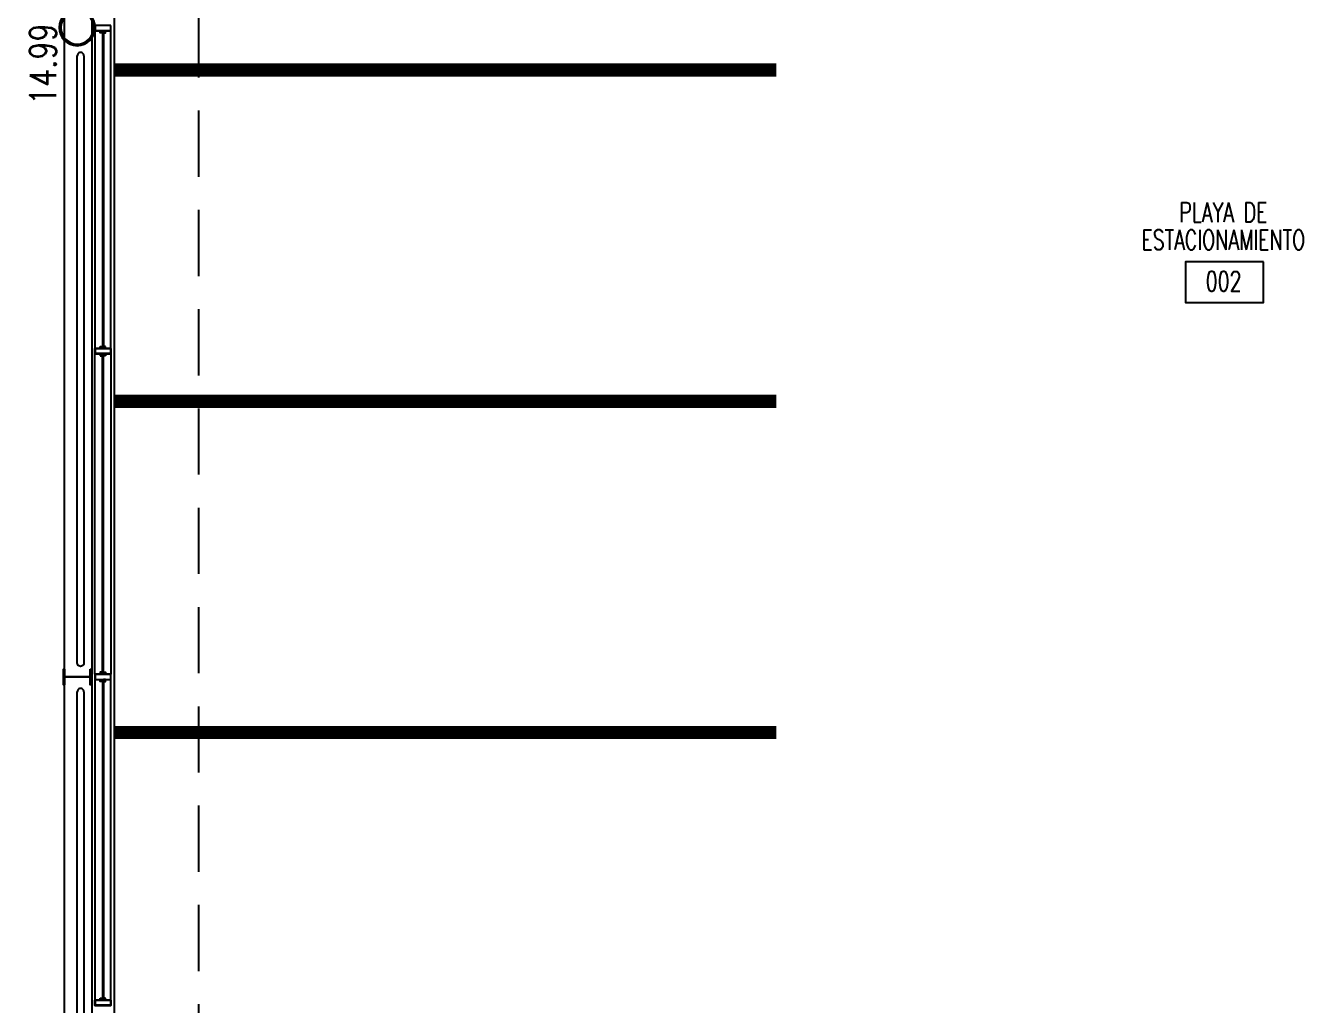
# Model space of a CAD drawing. Header units: millimetres. Extents: x -129 to 3172, y -143 to 919.
# Drawn here: x -0.39 to 9.26, y 7.32 to 14.72 of the extents above; entities that cross this region are included whole.
import ezdxf
from ezdxf.enums import TextEntityAlignment as Align

# ---------------------------------------------------------------- set-up
doc = ezdxf.new("R2010")
doc.units = ezdxf.units.MM
doc.header["$LTSCALE"] = 0.1
doc.linetypes.add('DASHED', pattern=[0.75, 0.5, -0.25])
doc.linetypes.add('HIDDEN', pattern=[9.525, 6.35, -3.175])
for name, color, linetype in [('A-PROYECCION', 1, 'DASHED'), ('A-VISTAS', 251, 'Continuous'), ('C-METALICA', 8, 'Continuous'), ('D-AISI BAJA', 8, 'Continuous'), ('MET-COLUMNA METALICA', 3, 'Continuous'), ('P-PINT VIAL AMARILLA', 9, 'Continuous'), ('R-CUADRO REF', 1, 'Continuous'), ('R-NOMBRE LOCAL', 7, 'Continuous'), ('zA-COTAS', 1, 'Continuous')]:
    doc.layers.add(name, color=color, linetype=linetype)
doc.styles.add('ROMANS', font='ROMANS.SHX', dxfattribs={"width": 0.8, "height": 0.2})
doc.styles.add('VAUX', font='romans.shx', dxfattribs={"width": 0.85})
doc.dimstyles.new('COTA 1-125', dxfattribs={"dimtxt": 0.2, "dimasz": 0.15, "dimexe": 0.08, "dimexo": 0.08, "dimgap": 0.06, "dimtad": 1, "dimzin": 0, "dimdsep": 46, "dimtxsty": 'ROMANS', "dimblk": 'ARCHTICK', "dimcen": 0, "dimclrd": 256, "dimclre": 8, "dimclrt": 3, "dimadec": 0, "dimazin": 0, "dimtfac": 1, "dimtofl": 0, "dimtmove": 0, "dimatfit": 3, "dimldrblk": 'ARCHTICK', "dimfxl": 1, "dimtolj": 1, "dimtzin": 0, "dimlwd": -1, "dimlwe": -1, "dimarcsym": 0})

# ---------------------------------------------------------------- blocks, each defined once
blk = doc.blocks.new('COL MET 20')
at = {"layer": 'MET-COLUMNA METALICA'}
blk.add_hatch(color=256, dxfattribs=at).paths.add_polyline_path([(-0.0971, -0.0036, -0.414214), (-0.0935, 0), (0.0935, 0, -0.414214), (0.0971, -0.0036), (0.0971, -0.0568), (0.1045, -0.0568), (0.1045, 0.0615), (0.0971, 0.0615), (0.0971, 0.0083, -0.414214), (0.0935, 0.0047), (-0.0935, 0.0047, -0.414214), (-0.0971, 0.0083), (-0.0971, 0.0615), (-0.1045, 0.0615), (-0.1045, -0.0568), (-0.0971, -0.0568)])
blk.add_lwpolyline([(-0.0971, -0.0568), (-0.1045, -0.0568), (-0.1045, 0.0615), (-0.0971, 0.0615), (-0.0971, 0.0083, 0.414214), (-0.0935, 0.0047), (0.0935, 0.0047, 0.414214), (0.0971, 0.0083), (0.0971, 0.0615), (0.1045, 0.0615), (0.1045, -0.0568), (0.0971, -0.0568), (0.0971, -0.0036, 0.414214), (0.0935, 0), (-0.0935, 0, 0.414214), (-0.0971, -0.0036)], format="xyb", close=True, dxfattribs=at)
blk = doc.blocks.new('CMET REDONDA')
at = {"layer": 'MET-COLUMNA METALICA'}
h = blk.add_hatch(color=256, dxfattribs=at)
h.paths.add_polyline_path([(0, 0.1241), (0, 0.1366, -0.414214), (0.1365, 0.0001), (0.124, 0.0001, 0.414214)])
h.paths.add_polyline_path([(0, -0.1364), (0, -0.1239, 0.414214), (0.124, 0.0001), (0.1365, 0.0001, -0.414214)])
h.paths.add_polyline_path([(0, -0.1239), (0, -0.1364, -0.414214), (-0.1365, 0.0001), (-0.124, 0.0001, 0.414214)])
h.paths.add_polyline_path([(0, 0.1366), (0, 0.1241, 0.414214), (-0.124, 0.0001), (-0.1365, 0.0001, -0.414214)])
h = blk.add_hatch(color=256, dxfattribs=at)
h.paths.add_polyline_path([(0, 0.124), (0, 0.1365, -0.414214), (0.1365, 0), (0.124, 0, 0.414214)])
h.paths.add_polyline_path([(0, -0.1365), (0, -0.124, 0.414214), (0.124, 0), (0.1365, 0, -0.414214)])
h.paths.add_polyline_path([(0, -0.124), (0, -0.1365, -0.414214), (-0.1365, 0), (-0.124, 0, 0.414214)])
h.paths.add_polyline_path([(0, 0.1365), (0, 0.124, 0.414214), (-0.124, 0), (-0.1365, 0, -0.414214)])
for centre, radius in [((0, 0.0001), 0.1365), ((0, 0), 0.1365), ((0, 0.0001), 0.124), ((0, 0), 0.124)]:
    blk.add_circle(centre, radius, dxfattribs=at)
blk = doc.blocks.new('_ARCHTICK')
at = {"color": 0, "linetype": 'ByBlock', "const_width": 0.15}
blk.add_lwpolyline([(-0.5, -0.5), (0.5, 0.5)], dxfattribs=at)
blk = doc.blocks.new('*D487')
at = {"layer": 'Defpoints', "color": 0, "transparency": 16777216}
for p in [(0.0743, 21.9205, -0.0219), (-0.0989, 6.9348), (-0.0766, 6.9348, -0.0018)]:
    blk.add_point(p, dxfattribs=at)
at = {"layer": 'zA-COTAS', "color": 8, "linetype": 'HIDDEN', "transparency": 16777216}
for p, q in [((-0.0057, 21.9205), (-0.1789, 21.9205)), ((-0.1566, 6.9348), (-0.1789, 6.9348))]:
    blk.add_line(p, q, dxfattribs=at)
at = {"layer": 'zA-COTAS', "transparency": 16777216}
blk.add_line((-0.0989, 21.9205), (-0.0989, 6.9348), dxfattribs=at)
at = {"layer": 'zA-COTAS', "transparency": 16777216, "xscale": 0.15, "yscale": 0.15, "zscale": 0.15}
for p, rotation in [((-0.0989, 21.9205), 90), ((-0.0989, 6.9348), 270)]:
    blk.add_blockref('_ARCHTICK', p, dxfattribs=dict(at, rotation=rotation))
at = {"layer": 'zA-COTAS', "color": 3, "transparency": 16777216, "insert": (-0.2589, 14.4277), "char_height": 0.2, "attachment_point": 5, "rotation": 90, "style": 'ROMANS'}
blk.add_mtext('\\A1;14.99', dxfattribs=at)
blk = doc.blocks.new('parking')
at = {"layer": 'P-PINT VIAL AMARILLA', "const_width": 0.1, "elevation": -0.0001}
blk.add_lwpolyline([(-4.75, 0), (0.25, 0)], dxfattribs=at)
blk = doc.blocks.new('N Local')
at = {"layer": 'R-CUADRO REF'}
blk.add_lwpolyline([(6337.193, -934.829), (6337.93, -934.829), (6337.93, -935.212), (6337.193, -935.212)], close=True, dxfattribs=at)
at = {"layer": 'R-CUADRO REF', "lineweight": 0, "style": 'VAUX', "width": 0.85}
blk.add_attdef('NUMERO', text='', height=0.182, dxfattribs=at).set_placement((6337.585, -935.106), align=Align.CENTER)
at = {"layer": 'R-NOMBRE LOCAL', "lineweight": 0, "style": 'VAUX', "width": 0.85}
for p in [(6337.572, -934.455), (6337.572, -934.715)]:
    blk.add_attdef('NOMBRE', text='', height=0.182, dxfattribs=at).set_placement(p, align=Align.CENTER)

msp = doc.modelspace()

# ---------------------------------------------------------------- linework, layer by layer
at = {"layer": 'A-PROYECCION', "ltscale": 10}
msp.add_line((0.9169, 29.828, 0), (0.9169, -3.4331, 0), dxfattribs=at)
at = {"layer": 'A-VISTAS'}
for p, q in [((0.1104, 19.6205), (0.1104, 4.8148)), ((0.2793, 19.6205), (0.2793, -0.0852))]:
    msp.add_line(p, q, dxfattribs=at)
at = {"layer": 'C-METALICA'}
for p, q in [((0.1343, 14.6902), (0.1343, 12.2818)), ((0.1903, 14.6805), (0.1903, 12.2818)), ((0.1983, 14.6805), (0.1983, 12.2818)), ((0.2543, 12.2818), (0.2543, 14.6902)), ((0.2541, 12.2808), (0.1343, 12.2808)), ((0.1343, 9.8199), (0.1343, 12.2398)), ((0.1903, 9.8199), (0.1903, 12.2398)), ((0.1983, 9.8199), (0.1983, 12.2398)), ((0.2543, 12.2398), (0.2543, 9.8199)), ((0.1343, 9.7799), (0.1343, 7.3601)), ((0.1903, 9.7799), (0.1903, 7.3601)), ((0.1983, 9.7799), (0.1983, 7.3601)), ((0.2543, 7.3601), (0.2543, 9.7799)), ((0.2541, 7.3191), (0.1343, 7.3191))]:
    msp.add_line(p, q, dxfattribs=at)
for points in [[(0.2543, 14.7205), (0.1343, 14.7205), (0.1343, 14.6805), (0.2543, 14.6805)], [(0.2533, 14.7195), (0.1353, 14.7195), (0.1353, 14.6815), (0.2533, 14.6815)], [(0.1744, 14.6805), (0.1894, 14.6805), (0.1894, 14.6655), (0.1744, 14.6655)], [(0.2142, 14.6805), (0.1992, 14.6805), (0.1992, 14.6655), (0.2142, 14.6655)], [(0.2543, 12.2808), (0.1343, 12.2808), (0.1343, 12.2408), (0.2543, 12.2408)], [(0.2543, 12.2408), (0.1343, 12.2408), (0.1343, 12.2808), (0.2543, 12.2808)], [(0.2533, 12.2798), (0.1353, 12.2798), (0.1353, 12.2418), (0.2533, 12.2418)], [(0.2533, 12.2418), (0.1353, 12.2418), (0.1353, 12.2798), (0.2533, 12.2798)], [(0.1744, 12.2961), (0.1894, 12.2961), (0.1894, 12.2811), (0.1744, 12.2811)], [(0.2142, 12.2961), (0.1992, 12.2961), (0.1992, 12.2811), (0.2142, 12.2811)], [(0.1744, 12.2254), (0.1894, 12.2254), (0.1894, 12.2404), (0.1744, 12.2404)], [(0.2142, 12.2254), (0.1992, 12.2254), (0.1992, 12.2404), (0.2142, 12.2404)], [(0.2543, 9.8199), (0.1343, 9.8199), (0.1343, 9.7799), (0.2543, 9.7799)], [(0.2533, 9.8189), (0.1353, 9.8189), (0.1353, 9.7809), (0.2533, 9.7809)], [(0.1744, 9.8199), (0.1894, 9.8199), (0.1894, 9.8349), (0.1744, 9.8349)], [(0.1744, 9.7799), (0.1894, 9.7799), (0.1894, 9.7649), (0.1744, 9.7649)], [(0.2142, 9.8199), (0.1992, 9.8199), (0.1992, 9.8349), (0.2142, 9.8349)], [(0.2142, 9.7799), (0.1992, 9.7799), (0.1992, 9.7649), (0.2142, 9.7649)], [(0.2543, 7.3191), (0.1343, 7.3191), (0.1343, 7.3591), (0.2543, 7.3591)], [(0.2543, 7.3591), (0.1343, 7.3591), (0.1343, 7.3191), (0.2543, 7.3191)], [(0.2533, 7.3201), (0.1353, 7.3201), (0.1353, 7.3581), (0.2533, 7.3581)], [(0.2533, 7.3581), (0.1353, 7.3581), (0.1353, 7.3201), (0.2533, 7.3201)], [(0.1744, 7.3744), (0.1894, 7.3744), (0.1894, 7.3594), (0.1744, 7.3594)], [(0.2142, 7.3744), (0.1992, 7.3744), (0.1992, 7.3594), (0.2142, 7.3594)]]:
    msp.add_lwpolyline(points, close=True, dxfattribs=at)
at = {"layer": 'D-AISI BAJA'}
for points in [[(0.0505, 14.4916, 1.009642), (0.0005, 14.4916, -5.268994)], [(0.0505, 9.9053, -1.009642), (0.0005, 9.9053, 5.268994)], [(0.0505, 9.688, 1.009642), (0.0005, 9.688, -5.268994)]]:
    msp.add_lwpolyline(points, format="xyb", dxfattribs=at)
for points in [[(0.0005, 9.9053), (0.0005, 14.4916)], [(0.0505, 14.4916), (0.0505, 9.9053)], [(0.0005, 6.9908), (0.0005, 9.688)], [(0.0505, 9.688), (0.0505, 6.9908)]]:
    msp.add_lwpolyline(points, dxfattribs=at)

# ---------------------------------------------------------------- block references
ref = msp.add_blockref('N Local', (5078.7131, 760.7983, -0.004), dxfattribs=dict(xscale=-0.7999999999999545, yscale=0.8000000000000114, zscale=0.8))
ref.add_attrib('NUMERO', '002', dxfattribs={"layer": 'R-CUADRO REF', "lineweight": 0, "height": 0.15, "style": 'VAUX', "width": 0.7}).set_placement((8.658, 12.7135, -0.004), align=Align.CENTER)
ref.add_attrib('NOMBRE', 'PLAYA DE', dxfattribs={"layer": 'R-NOMBRE LOCAL', "lineweight": 0, "height": 0.15, "style": 'VAUX', "width": 0.7}).set_placement((8.6557, 13.2344, -0.004), align=Align.CENTER)
ref.add_attrib('NOMBRE', 'ESTACIONAMIENTO', dxfattribs={"layer": 'R-NOMBRE LOCAL', "lineweight": 0, "height": 0.15, "style": 'VAUX', "width": 0.7}).set_placement((8.6557, 13.0264, -0.004), align=Align.CENTER)
at = {"layer": 'MET-COLUMNA METALICA', "xscale": -1}
msp.add_blockref('CMET REDONDA', (0, 14.7045, -0.0011), dxfattribs=at)
at = {"layer": 'MET-COLUMNA METALICA', "rotation": 180}
msp.add_blockref('COL MET 20', (0, 9.8022, -0.0011), dxfattribs=at)
at = {"layer": 'P-PINT VIAL AMARILLA', "xscale": -1, "rotation": 180}
for p in [(5.0292, 14.385, 0.004), (5.0292, 11.8826, 0.004), (5.0292, 11.8826, 0.004), (5.0292, 9.3803, 0.004), (5.0292, 9.3803, 0.004)]:
    msp.add_blockref('parking', p, dxfattribs=at)

# ---------------------------------------------------------------- dimensions: what is measured, and where the dimension line sits
at = {"layer": 'zA-COTAS'}
dim = msp.add_linear_dim(base=(-0.0989, 6.9348, 0.0219), p1=(0.0743, 21.9205), p2=(-0.0766, 6.9348, 0.0201), angle=90, dimstyle='COTA 1-125', dxfattribs=at)
dim.commit()
dim.dimension.update_dxf_attribs({"geometry": '*D487', "text_midpoint": (-0.2589, 14.4277, 0.0219)})

doc.saveas('drawing.dxf')
